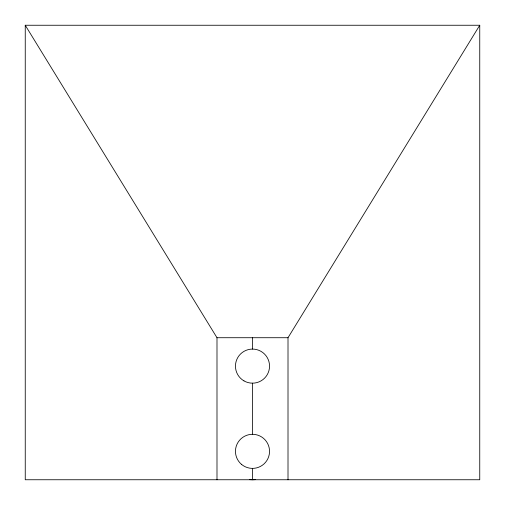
<?xml version="1.0" encoding="UTF-8"?>
<svg xmlns="http://www.w3.org/2000/svg" width="505" height="505" viewBox="0 0 505 505"><rect width="100%" height="100%" fill="white"/><g stroke="black" fill="none" stroke-linecap="round" stroke-linejoin="round"><path stroke-width="0.76" d="M288.008 479.75L288.008 337.719L479.75 25.25L25.25 25.25L25.25 479.75L479.75 479.75L479.75 25.25M25.25 25.25L216.992 337.719L288.008 337.719M252.5 337.719L252.5 349.081M252.5 383.169L252.5 434.3M252.5 468.387L252.5 479.75M216.992 337.719L216.992 479.75M255.328 479.611A28.406 28.406 0 0 1 249.672 479.611M241.541 464.398A17.044 17.044 0 0 0 269.285 454.304A17.044 17.044 0 0 0 246.674 435.329A17.044 17.044 0 0 0 241.541 464.398M243.978 380.884A17.044 17.044 0 0 0 269.544 366.125A17.044 17.044 0 0 0 243.978 351.366A17.044 17.044 0 0 0 243.978 380.884"/></g></svg>
